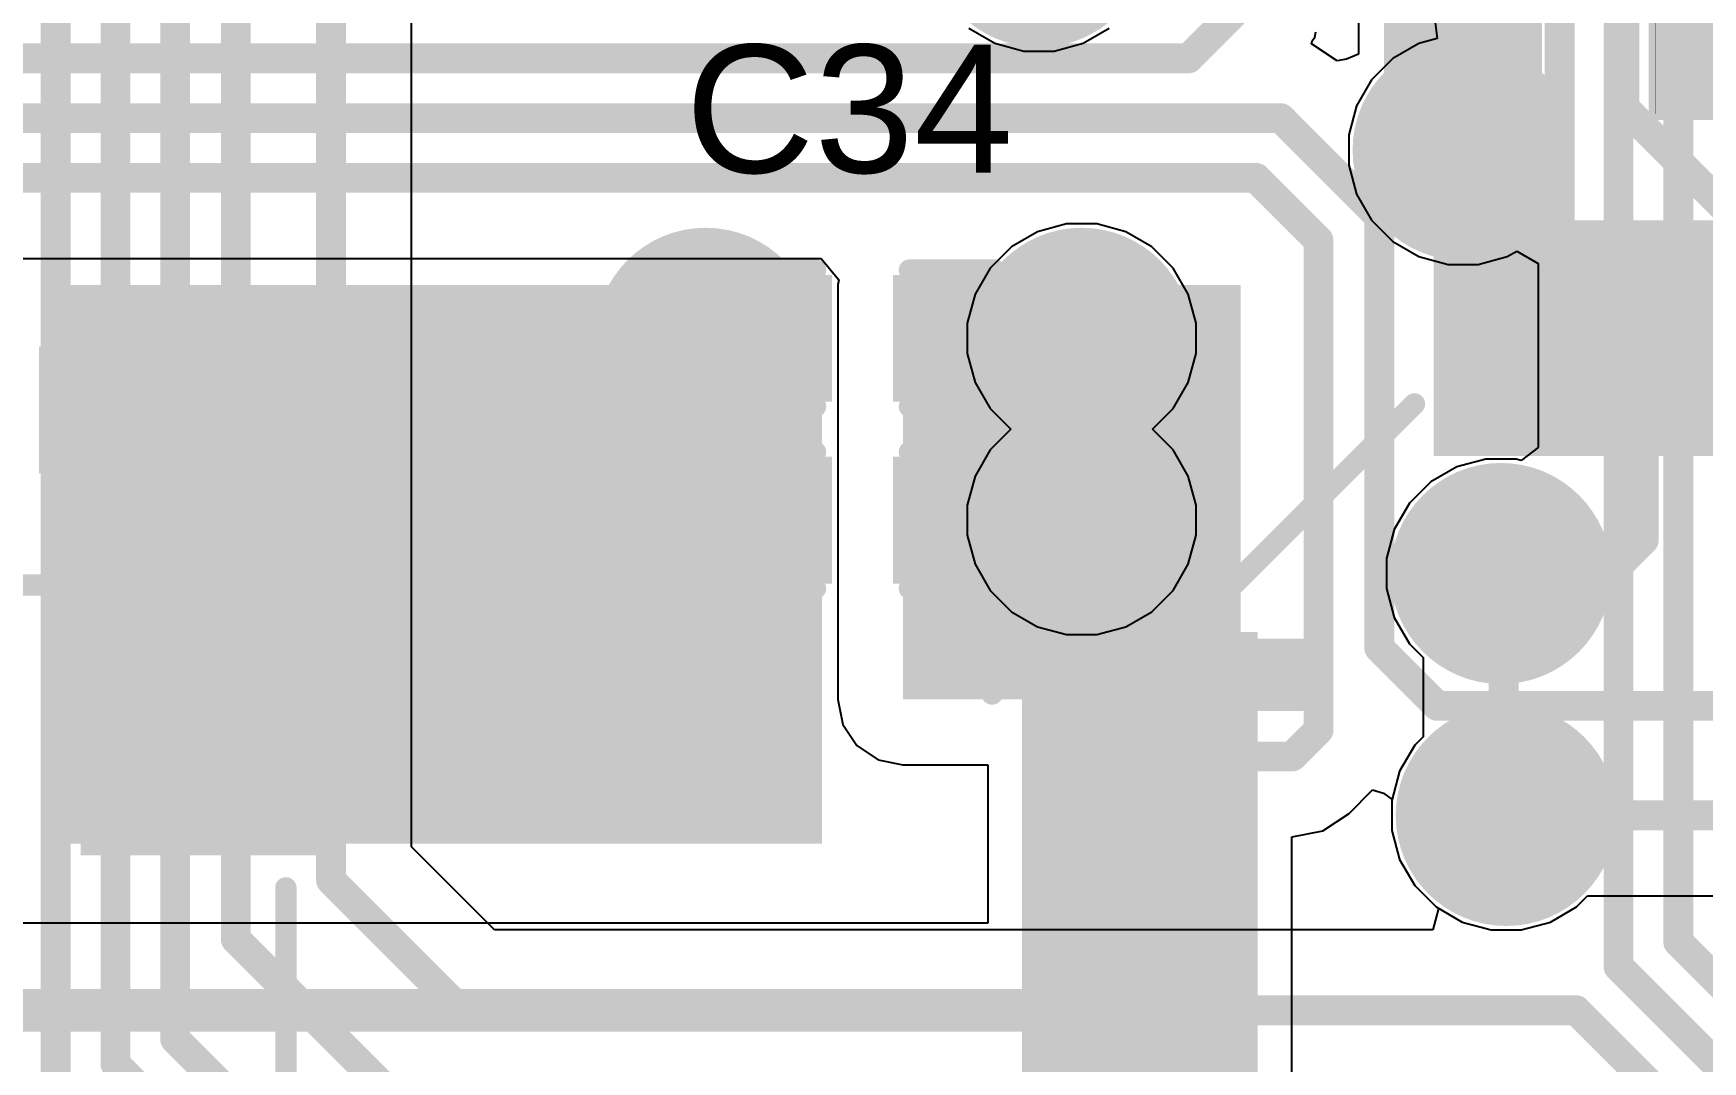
# Model space of a CAD drawing. Header units: inches. Extents: x -0.14 to 3.84, y -0.14 to 3.05.
# Drawn here: x 1.7688 to 2.16, y 1.6813 to 1.9223 of the extents above; entities that cross this region are included whole.
import ezdxf

# ---------------------------------------------------------------- set-up
doc = ezdxf.new("R2010")
doc.units = ezdxf.units.IN
doc.header["$MEASUREMENT"] = 0
for name, color, linetype in [('Bottom Layer', 5, 'Continuous'), ('Bottom Solder', 6, 'Continuous'), ('Ground Layer', 76, 'Continuous'), ('Power Layer', 16, 'Continuous'), ('Top Layer', 1, 'Continuous'), ('Top Overlay', 2, 'Continuous'), ('Top Paste', 8, 'Continuous'), ('Top Solder', 216, 'Continuous'), ('Via Holes', 16, 'Continuous')]:
    doc.layers.add(name, color=color, linetype=linetype)
doc.styles.add('Arial', font='', dxfattribs={"height": 0.2})
doc.styles.get('Arial').set_extended_font_data('Arial')

# ---------------------------------------------------------------- blocks, each defined once
blk = doc.blocks.new('64_LQFP__10_10__5')
at = {"layer": 'Top Layer'}
for points in [[(-0.14173, 0.25), (-0.14173, 0.20276), (-0.15354, 0.20276), (-0.15354, 0.25)], [(-0.12205, 0.25), (-0.12205, 0.20276), (-0.13386, 0.20276), (-0.13386, 0.25)], [(-0.10236, 0.25), (-0.10236, 0.20276), (-0.11417, 0.20276), (-0.11417, 0.25)], [(-0.08268, 0.25), (-0.08268, 0.20276), (-0.09449, 0.20276), (-0.09449, 0.25)], [(-0.25, 0.15354), (-0.20276, 0.15354), (-0.20276, 0.14173), (-0.25, 0.14173)], [(-0.25, 0.13386), (-0.20276, 0.13386), (-0.20276, 0.12205), (-0.25, 0.12205)], [(-0.25, 0.11417), (-0.20276, 0.11417), (-0.20276, 0.10236), (-0.25, 0.10236)], [(-0.25, 0.09449), (-0.20276, 0.09449), (-0.20276, 0.08268), (-0.25, 0.08268)], [(-0.25, 0.0748), (-0.20276, 0.0748), (-0.20276, 0.06299), (-0.25, 0.06299)]]:
    blk.add_hatch(color=1, dxfattribs=at).paths.add_polyline_path(points)
at = {"layer": 'Top Overlay'}
blk.add_hatch(color=2, dxfattribs=at).paths.add_polyline_path([(-0.199, 0.139), (-0.187, 0.139), (-0.187, 0.156), (-0.199, 0.156)])
at = {"layer": 'Top Paste'}
for points in [[(-0.14173, 0.25), (-0.14173, 0.20276), (-0.15354, 0.20276), (-0.15354, 0.25)], [(-0.12205, 0.25), (-0.12205, 0.20276), (-0.13386, 0.20276), (-0.13386, 0.25)], [(-0.10236, 0.25), (-0.10236, 0.20276), (-0.11417, 0.20276), (-0.11417, 0.25)], [(-0.08268, 0.25), (-0.08268, 0.20276), (-0.09449, 0.20276), (-0.09449, 0.25)], [(-0.25, 0.15354), (-0.20276, 0.15354), (-0.20276, 0.14173), (-0.25, 0.14173)], [(-0.25, 0.13386), (-0.20276, 0.13386), (-0.20276, 0.12205), (-0.25, 0.12205)], [(-0.25, 0.11417), (-0.20276, 0.11417), (-0.20276, 0.10236), (-0.25, 0.10236)], [(-0.25, 0.09449), (-0.20276, 0.09449), (-0.20276, 0.08268), (-0.25, 0.08268)], [(-0.25, 0.0748), (-0.20276, 0.0748), (-0.20276, 0.06299), (-0.25, 0.06299)]]:
    blk.add_hatch(color=8, dxfattribs=at).paths.add_polyline_path(points)
at = {"layer": 'Top Solder'}
for points in [[(-0.13773, 0.254), (-0.13773, 0.19876), (-0.15754, 0.19876), (-0.15754, 0.254)], [(-0.11805, 0.254), (-0.11805, 0.19876), (-0.13786, 0.19876), (-0.13786, 0.254)], [(-0.09836, 0.254), (-0.09836, 0.19876), (-0.11817, 0.19876), (-0.11817, 0.254)], [(-0.07868, 0.254), (-0.07868, 0.19876), (-0.09849, 0.19876), (-0.09849, 0.254)], [(-0.254, 0.15754), (-0.19876, 0.15754), (-0.19876, 0.13773), (-0.254, 0.13773)], [(-0.254, 0.13786), (-0.19876, 0.13786), (-0.19876, 0.11805), (-0.254, 0.11805)], [(-0.254, 0.11817), (-0.19876, 0.11817), (-0.19876, 0.09836), (-0.254, 0.09836)], [(-0.254, 0.09849), (-0.19876, 0.09849), (-0.19876, 0.07868), (-0.254, 0.07868)], [(-0.254, 0.0788), (-0.19876, 0.0788), (-0.19876, 0.05899), (-0.254, 0.05899)], [(-0.254, 0.05912), (-0.19876, 0.05912), (-0.19876, 0.03931), (-0.254, 0.03931)]]:
    blk.add_hatch(color=216, dxfattribs=at).paths.add_polyline_path(points)
at = {"layer": 'Top Overlay'}
for points in [[(-0.208, 0.165, 0.005, 0.005, 0), (-0.162, 0.211, 0.005, 0.005, 0)], [(-0.261, 0.153, 0.005, 0.005, 0), (-0.256, 0.148, 0.005, 0.005, 0)], [(-0.261, 0.143, 0.005, 0.005, 0), (-0.261, 0.153, 0.005, 0.005, 0)], [(-0.261, 0.143, 0.005, 0.005, 0), (-0.256, 0.148, 0.005, 0.005, 0)]]:
    blk.add_lwpolyline(points, format="xyseb", dxfattribs=at)
for points in [[(-0.16325, 0.211, 0.0025, 0.0025, 1), (-0.16075, 0.211, 0.0025, 0.0025, 1)], [(-0.20925, 0.165, 0.0025, 0.0025, 1), (-0.20675, 0.165, 0.0025, 0.0025, 1)], [(-0.26225, 0.153, 0.0025, 0.0025, 1), (-0.25975, 0.153, 0.0025, 0.0025, 1)], [(-0.26225, 0.153, 0.0025, 0.0025, 1), (-0.25975, 0.153, 0.0025, 0.0025, 1)], [(-0.25725, 0.148, 0.0025, 0.0025, 1), (-0.25475, 0.148, 0.0025, 0.0025, 1)], [(-0.25725, 0.148, 0.0025, 0.0025, 1), (-0.25475, 0.148, 0.0025, 0.0025, 1)], [(-0.26225, 0.143, 0.0025, 0.0025, 1), (-0.25975, 0.143, 0.0025, 0.0025, 1)], [(-0.26225, 0.143, 0.0025, 0.0025, 1), (-0.25975, 0.143, 0.0025, 0.0025, 1)]]:
    blk.add_lwpolyline(points, format="xyseb", close=True, dxfattribs=at)
blk = doc.blocks.new('5TJ480000XYLBC__21')
at = {"layer": 'Top Layer'}
for points in [[(-0.11024, 0.07087), (-0.03937, 0.07087), (-0.03937, 0.01968), (-0.11024, 0.01968)], [(0.03937, 0.07087), (0.11024, 0.07087), (0.11024, 0.01968), (0.03937, 0.01968)], [(-0.11024, -0.01968), (-0.03937, -0.01968), (-0.03937, -0.07087), (-0.11024, -0.07087)], [(0.03937, -0.01968), (0.11024, -0.01968), (0.11024, -0.07087), (0.03937, -0.07087)]]:
    blk.add_hatch(color=1, dxfattribs=at).paths.add_polyline_path(points)
at = {"layer": 'Top Paste'}
for points in [[(-0.11024, 0.07087), (-0.03937, 0.07087), (-0.03937, 0.01968), (-0.11024, 0.01968)], [(0.03937, 0.07087), (0.11024, 0.07087), (0.11024, 0.01968), (0.03937, 0.01968)], [(-0.11024, -0.01968), (-0.03937, -0.01968), (-0.03937, -0.07087), (-0.11024, -0.07087)], [(0.03937, -0.01968), (0.11024, -0.01968), (0.11024, -0.07087), (0.03937, -0.07087)]]:
    blk.add_hatch(color=8, dxfattribs=at).paths.add_polyline_path(points)
at = {"layer": 'Top Solder'}
for points in [[(-0.11299, 0.07362), (-0.03661, 0.07362), (-0.03661, 0.01693), (-0.11299, 0.01693)], [(0.03661, 0.07362), (0.11299, 0.07362), (0.11299, 0.01693), (0.03661, 0.01693)], [(-0.11299, -0.01693), (-0.03661, -0.01693), (-0.03661, -0.07362), (-0.11299, -0.07362)], [(0.03661, -0.01693), (0.11299, -0.01693), (0.11299, -0.07362), (0.03661, -0.07362)]]:
    blk.add_hatch(color=216, dxfattribs=at).paths.add_polyline_path(points)
at = {"layer": 'Top Overlay'}
for points in [[(0.03, 0.065, 0.005, 0.005, 0), (-0.029, 0.065, 0.005, 0.005, 0)], [(-0.1, -0.011, 0.005, 0.005, 0), (-0.1, 0.011, 0.005, 0.005, 0)], [(0.1, -0.011, 0.005, 0.005, 0), (0.1, 0.011, 0.005, 0.005, 0)], [(-0.12, -0.051, 0.005, 0.005, 0), (-0.12, -0.041, 0.005, 0.005, 0)], [(-0.115, -0.046, 0.005, 0.005, 0), (-0.12, -0.041, 0.005, 0.005, 0)], [(-0.12, -0.051, 0.005, 0.005, 0), (-0.115, -0.046, 0.005, 0.005, 0)], [(0.03, -0.065, 0.005, 0.005, 0), (-0.029, -0.065, 0.005, 0.005, 0)]]:
    blk.add_lwpolyline(points, format="xyseb", dxfattribs=at)
for points in [[(-0.03025, 0.065, 0.0025, 0.0025, 1), (-0.02775, 0.065, 0.0025, 0.0025, 1)], [(0.02875, 0.065, 0.0025, 0.0025, 1), (0.03125, 0.065, 0.0025, 0.0025, 1)], [(-0.10125, 0.011, 0.0025, 0.0025, 1), (-0.09875, 0.011, 0.0025, 0.0025, 1)], [(0.09875, 0.011, 0.0025, 0.0025, 1), (0.10125, 0.011, 0.0025, 0.0025, 1)], [(-0.10125, -0.011, 0.0025, 0.0025, 1), (-0.09875, -0.011, 0.0025, 0.0025, 1)], [(0.09875, -0.011, 0.0025, 0.0025, 1), (0.10125, -0.011, 0.0025, 0.0025, 1)], [(-0.12125, -0.041, 0.0025, 0.0025, 1), (-0.11875, -0.041, 0.0025, 0.0025, 1)], [(-0.12125, -0.041, 0.0025, 0.0025, 1), (-0.11875, -0.041, 0.0025, 0.0025, 1)], [(-0.11625, -0.046, 0.0025, 0.0025, 1), (-0.11375, -0.046, 0.0025, 0.0025, 1)], [(-0.11625, -0.046, 0.0025, 0.0025, 1), (-0.11375, -0.046, 0.0025, 0.0025, 1)], [(-0.12125, -0.051, 0.0025, 0.0025, 1), (-0.11875, -0.051, 0.0025, 0.0025, 1)], [(-0.12125, -0.051, 0.0025, 0.0025, 1), (-0.11875, -0.051, 0.0025, 0.0025, 1)], [(-0.03025, -0.065, 0.0025, 0.0025, 1), (-0.02775, -0.065, 0.0025, 0.0025, 1)], [(0.02875, -0.065, 0.0025, 0.0025, 1), (0.03125, -0.065, 0.0025, 0.0025, 1)]]:
    blk.add_lwpolyline(points, format="xyseb", close=True, dxfattribs=at)
blk = doc.blocks.new('R___0402_65')
at = {"layer": 'Top Layer'}
for points in [[(-0.0275, -0.0125), (-0.0275, 0.0125), (-0.0095, 0.0125), (-0.0095, -0.0125)], [(0.0095, -0.0125), (0.0095, 0.0125), (0.0275, 0.0125), (0.0275, -0.0125)]]:
    blk.add_hatch(color=1, dxfattribs=at).paths.add_polyline_path(points)
at = {"layer": 'Top Paste'}
for points in [[(-0.0275, -0.0125), (-0.0275, 0.0125), (-0.0095, 0.0125), (-0.0095, -0.0125)], [(0.0095, -0.0125), (0.0095, 0.0125), (0.0275, 0.0125), (0.0275, -0.0125)]]:
    blk.add_hatch(color=8, dxfattribs=at).paths.add_polyline_path(points)
at = {"layer": 'Top Solder'}
for points in [[(-0.02967, -0.01466), (-0.02967, 0.01467), (-0.00734, 0.01467), (-0.00734, -0.01466)], [(0.00733, -0.01466), (0.00733, 0.01467), (0.02966, 0.01467), (0.02966, -0.01466)]]:
    blk.add_hatch(color=216, dxfattribs=at).paths.add_polyline_path(points)
at = {"layer": 'Top Overlay'}
for points in [[(-0.031, -0.016, 0.005, 0.005, 0), (-0.031, 0.016, 0.005, 0.005, 0)], [(0.031, 0.016, 0.005, 0.005, 0), (-0.031, 0.016, 0.005, 0.005, 0)], [(0.031, -0.016, 0.005, 0.005, 0), (0.031, 0.016, 0.005, 0.005, 0)], [(0.031, -0.016, 0.005, 0.005, 0), (-0.031, -0.016, 0.005, 0.005, 0)], [(0.032, -0.017, 0.000127, 0.000127, 0), (-0.032, -0.017, 0.000127, 0.000127, 0)]]:
    blk.add_lwpolyline(points, format="xyseb", dxfattribs=at)
for points in [[(-0.03225, 0.016, 0.0025, 0.0025, 1), (-0.02975, 0.016, 0.0025, 0.0025, 1)], [(-0.03225, 0.016, 0.0025, 0.0025, 1), (-0.02975, 0.016, 0.0025, 0.0025, 1)], [(0.02975, 0.016, 0.0025, 0.0025, 1), (0.03225, 0.016, 0.0025, 0.0025, 1)], [(0.02975, 0.016, 0.0025, 0.0025, 1), (0.03225, 0.016, 0.0025, 0.0025, 1)], [(-0.03225, -0.016, 0.0025, 0.0025, 1), (-0.02975, -0.016, 0.0025, 0.0025, 1)], [(-0.03225, -0.016, 0.0025, 0.0025, 1), (-0.02975, -0.016, 0.0025, 0.0025, 1)], [(0.02975, -0.016, 0.0025, 0.0025, 1), (0.03225, -0.016, 0.0025, 0.0025, 1)], [(0.02975, -0.016, 0.0025, 0.0025, 1), (0.03225, -0.016, 0.0025, 0.0025, 1)], [(-0.03203, -0.017, 0.0000635, 0.0000635, 1), (-0.03197, -0.017, 0.0000635, 0.0000635, 1)], [(0.03197, -0.017, 0.0000635, 0.0000635, 1), (0.03203, -0.017, 0.0000635, 0.0000635, 1)]]:
    blk.add_lwpolyline(points, format="xyseb", close=True, dxfattribs=at)
blk = doc.blocks.new('C___0402_124')
at = {"layer": 'Top Layer'}
for points in [[(-0.0275, -0.0125), (-0.0275, 0.0125), (-0.0095, 0.0125), (-0.0095, -0.0125)], [(0.0095, -0.0125), (0.0095, 0.0125), (0.0275, 0.0125), (0.0275, -0.0125)]]:
    blk.add_hatch(color=1, dxfattribs=at).paths.add_polyline_path(points)
at = {"layer": 'Top Paste'}
for points in [[(-0.0275, -0.0125), (-0.0275, 0.0125), (-0.0095, 0.0125), (-0.0095, -0.0125)], [(0.0095, -0.0125), (0.0095, 0.0125), (0.0275, 0.0125), (0.0275, -0.0125)]]:
    blk.add_hatch(color=8, dxfattribs=at).paths.add_polyline_path(points)
at = {"layer": 'Top Solder'}
for points in [[(-0.02986, -0.01486), (-0.02986, 0.01486), (-0.00714, 0.01486), (-0.00714, -0.01486)], [(0.00714, -0.01486), (0.00714, 0.01486), (0.02986, 0.01486), (0.02986, -0.01486)]]:
    blk.add_hatch(color=216, dxfattribs=at).paths.add_polyline_path(points)
at = {"layer": 'Top Overlay'}
for points in [[(-0.031, 0.016, 0.005, 0.005, 0), (-0.031, -0.016, 0.005, 0.005, 0)], [(-0.011, 0.016, 0.005, 0.005, 0), (-0.031, 0.016, 0.005, 0.005, 0)], [(0.031, 0.016, 0.005, 0.005, 0), (0.011, 0.016, 0.005, 0.005, 0)], [(0.031, 0.016, 0.005, 0.005, 0), (0.031, -0.016, 0.005, 0.005, 0)], [(-0.011, -0.016, 0.005, 0.005, 0), (-0.031, -0.016, 0.005, 0.005, 0)], [(0.031, -0.016, 0.005, 0.005, 0), (0.011, -0.016, 0.005, 0.005, 0)]]:
    blk.add_lwpolyline(points, format="xyseb", dxfattribs=at)
for points in [[(-0.03225, 0.016, 0.0025, 0.0025, 1), (-0.02975, 0.016, 0.0025, 0.0025, 1)], [(-0.03225, 0.016, 0.0025, 0.0025, 1), (-0.02975, 0.016, 0.0025, 0.0025, 1)], [(-0.01225, 0.016, 0.0025, 0.0025, 1), (-0.00975, 0.016, 0.0025, 0.0025, 1)], [(0.00975, 0.016, 0.0025, 0.0025, 1), (0.01225, 0.016, 0.0025, 0.0025, 1)], [(0.02975, 0.016, 0.0025, 0.0025, 1), (0.03225, 0.016, 0.0025, 0.0025, 1)], [(0.02975, 0.016, 0.0025, 0.0025, 1), (0.03225, 0.016, 0.0025, 0.0025, 1)], [(-0.03225, -0.016, 0.0025, 0.0025, 1), (-0.02975, -0.016, 0.0025, 0.0025, 1)], [(-0.03225, -0.016, 0.0025, 0.0025, 1), (-0.02975, -0.016, 0.0025, 0.0025, 1)], [(-0.01225, -0.016, 0.0025, 0.0025, 1), (-0.00975, -0.016, 0.0025, 0.0025, 1)], [(0.00975, -0.016, 0.0025, 0.0025, 1), (0.01225, -0.016, 0.0025, 0.0025, 1)], [(0.02975, -0.016, 0.0025, 0.0025, 1), (0.03225, -0.016, 0.0025, 0.0025, 1)], [(0.02975, -0.016, 0.0025, 0.0025, 1), (0.03225, -0.016, 0.0025, 0.0025, 1)]]:
    blk.add_lwpolyline(points, format="xyseb", close=True, dxfattribs=at)
blk = doc.blocks.new('C___0402_131')
at = {"layer": 'Top Layer'}
for points in [[(-0.0275, -0.0125), (-0.0275, 0.0125), (-0.0095, 0.0125), (-0.0095, -0.0125)], [(0.0095, -0.0125), (0.0095, 0.0125), (0.0275, 0.0125), (0.0275, -0.0125)]]:
    blk.add_hatch(color=1, dxfattribs=at).paths.add_polyline_path(points)
at = {"layer": 'Top Paste'}
for points in [[(-0.0275, -0.0125), (-0.0275, 0.0125), (-0.0095, 0.0125), (-0.0095, -0.0125)], [(0.0095, -0.0125), (0.0095, 0.0125), (0.0275, 0.0125), (0.0275, -0.0125)]]:
    blk.add_hatch(color=8, dxfattribs=at).paths.add_polyline_path(points)
at = {"layer": 'Top Solder'}
for points in [[(-0.02986, -0.01486), (-0.02986, 0.01486), (-0.00714, 0.01486), (-0.00714, -0.01486)], [(0.00714, -0.01486), (0.00714, 0.01486), (0.02986, 0.01486), (0.02986, -0.01486)]]:
    blk.add_hatch(color=216, dxfattribs=at).paths.add_polyline_path(points)
at = {"layer": 'Top Overlay'}
for points in [[(-0.011, 0.016, 0.005, 0.005, 0), (-0.031, 0.016, 0.005, 0.005, 0)], [(-0.031, -0.016, 0.005, 0.005, 0), (-0.031, 0.016, 0.005, 0.005, 0)], [(0.031, 0.016, 0.005, 0.005, 0), (0.011, 0.016, 0.005, 0.005, 0)], [(0.031, -0.016, 0.005, 0.005, 0), (0.031, 0.016, 0.005, 0.005, 0)], [(-0.011, -0.016, 0.005, 0.005, 0), (-0.031, -0.016, 0.005, 0.005, 0)], [(0.031, -0.016, 0.005, 0.005, 0), (0.011, -0.016, 0.005, 0.005, 0)]]:
    blk.add_lwpolyline(points, format="xyseb", dxfattribs=at)
for points in [[(-0.03225, 0.016, 0.0025, 0.0025, 1), (-0.02975, 0.016, 0.0025, 0.0025, 1)], [(-0.03225, 0.016, 0.0025, 0.0025, 1), (-0.02975, 0.016, 0.0025, 0.0025, 1)], [(-0.01225, 0.016, 0.0025, 0.0025, 1), (-0.00975, 0.016, 0.0025, 0.0025, 1)], [(0.00975, 0.016, 0.0025, 0.0025, 1), (0.01225, 0.016, 0.0025, 0.0025, 1)], [(0.02975, 0.016, 0.0025, 0.0025, 1), (0.03225, 0.016, 0.0025, 0.0025, 1)], [(0.02975, 0.016, 0.0025, 0.0025, 1), (0.03225, 0.016, 0.0025, 0.0025, 1)], [(-0.03225, -0.016, 0.0025, 0.0025, 1), (-0.02975, -0.016, 0.0025, 0.0025, 1)], [(-0.03225, -0.016, 0.0025, 0.0025, 1), (-0.02975, -0.016, 0.0025, 0.0025, 1)], [(-0.01225, -0.016, 0.0025, 0.0025, 1), (-0.00975, -0.016, 0.0025, 0.0025, 1)], [(0.00975, -0.016, 0.0025, 0.0025, 1), (0.01225, -0.016, 0.0025, 0.0025, 1)], [(0.02975, -0.016, 0.0025, 0.0025, 1), (0.03225, -0.016, 0.0025, 0.0025, 1)], [(0.02975, -0.016, 0.0025, 0.0025, 1), (0.03225, -0.016, 0.0025, 0.0025, 1)]]:
    blk.add_lwpolyline(points, format="xyseb", close=True, dxfattribs=at)
blk = doc.blocks.new('C___0402_132')
at = {"layer": 'Top Layer'}
for points in [[(-0.0275, -0.0125), (-0.0275, 0.0125), (-0.0095, 0.0125), (-0.0095, -0.0125)], [(0.0095, -0.0125), (0.0095, 0.0125), (0.0275, 0.0125), (0.0275, -0.0125)]]:
    blk.add_hatch(color=1, dxfattribs=at).paths.add_polyline_path(points)
at = {"layer": 'Top Paste'}
for points in [[(-0.0275, -0.0125), (-0.0275, 0.0125), (-0.0095, 0.0125), (-0.0095, -0.0125)], [(0.0095, -0.0125), (0.0095, 0.0125), (0.0275, 0.0125), (0.0275, -0.0125)]]:
    blk.add_hatch(color=8, dxfattribs=at).paths.add_polyline_path(points)
at = {"layer": 'Top Solder'}
for points in [[(-0.02986, -0.01486), (-0.02986, 0.01486), (-0.00714, 0.01486), (-0.00714, -0.01486)], [(0.00714, -0.01486), (0.00714, 0.01486), (0.02986, 0.01486), (0.02986, -0.01486)]]:
    blk.add_hatch(color=216, dxfattribs=at).paths.add_polyline_path(points)
at = {"layer": 'Top Overlay'}
for points in [[(-0.031, 0.016, 0.005, 0.005, 0), (-0.011, 0.016, 0.005, 0.005, 0)], [(-0.031, -0.016, 0.005, 0.005, 0), (-0.031, 0.016, 0.005, 0.005, 0)], [(0.011, 0.016, 0.005, 0.005, 0), (0.031, 0.016, 0.005, 0.005, 0)], [(0.031, -0.016, 0.005, 0.005, 0), (0.031, 0.016, 0.005, 0.005, 0)], [(-0.031, -0.016, 0.005, 0.005, 0), (-0.011, -0.016, 0.005, 0.005, 0)], [(0.011, -0.016, 0.005, 0.005, 0), (0.031, -0.016, 0.005, 0.005, 0)]]:
    blk.add_lwpolyline(points, format="xyseb", dxfattribs=at)
for points in [[(-0.03225, 0.016, 0.0025, 0.0025, 1), (-0.02975, 0.016, 0.0025, 0.0025, 1)], [(-0.03225, 0.016, 0.0025, 0.0025, 1), (-0.02975, 0.016, 0.0025, 0.0025, 1)], [(-0.01225, 0.016, 0.0025, 0.0025, 1), (-0.00975, 0.016, 0.0025, 0.0025, 1)], [(0.00975, 0.016, 0.0025, 0.0025, 1), (0.01225, 0.016, 0.0025, 0.0025, 1)], [(0.02975, 0.016, 0.0025, 0.0025, 1), (0.03225, 0.016, 0.0025, 0.0025, 1)], [(0.02975, 0.016, 0.0025, 0.0025, 1), (0.03225, 0.016, 0.0025, 0.0025, 1)], [(-0.03225, -0.016, 0.0025, 0.0025, 1), (-0.02975, -0.016, 0.0025, 0.0025, 1)], [(-0.03225, -0.016, 0.0025, 0.0025, 1), (-0.02975, -0.016, 0.0025, 0.0025, 1)], [(-0.01225, -0.016, 0.0025, 0.0025, 1), (-0.00975, -0.016, 0.0025, 0.0025, 1)], [(0.00975, -0.016, 0.0025, 0.0025, 1), (0.01225, -0.016, 0.0025, 0.0025, 1)], [(0.02975, -0.016, 0.0025, 0.0025, 1), (0.03225, -0.016, 0.0025, 0.0025, 1)], [(0.02975, -0.016, 0.0025, 0.0025, 1), (0.03225, -0.016, 0.0025, 0.0025, 1)]]:
    blk.add_lwpolyline(points, format="xyseb", close=True, dxfattribs=at)
blk = doc.blocks.new('C___0402_133')
at = {"layer": 'Top Layer'}
for points in [[(-0.0275, -0.0125), (-0.0275, 0.0125), (-0.0095, 0.0125), (-0.0095, -0.0125)], [(0.0095, -0.0125), (0.0095, 0.0125), (0.0275, 0.0125), (0.0275, -0.0125)]]:
    blk.add_hatch(color=1, dxfattribs=at).paths.add_polyline_path(points)
at = {"layer": 'Top Paste'}
for points in [[(-0.0275, -0.0125), (-0.0275, 0.0125), (-0.0095, 0.0125), (-0.0095, -0.0125)], [(0.0095, -0.0125), (0.0095, 0.0125), (0.0275, 0.0125), (0.0275, -0.0125)]]:
    blk.add_hatch(color=8, dxfattribs=at).paths.add_polyline_path(points)
at = {"layer": 'Top Solder'}
for points in [[(-0.02986, -0.01486), (-0.02986, 0.01486), (-0.00714, 0.01486), (-0.00714, -0.01486)], [(0.00714, -0.01486), (0.00714, 0.01486), (0.02986, 0.01486), (0.02986, -0.01486)]]:
    blk.add_hatch(color=216, dxfattribs=at).paths.add_polyline_path(points)
at = {"layer": 'Top Overlay'}
for points in [[(-0.031, 0.016, 0.005, 0.005, 0), (-0.011, 0.016, 0.005, 0.005, 0)], [(-0.031, -0.016, 0.005, 0.005, 0), (-0.031, 0.016, 0.005, 0.005, 0)], [(0.011, 0.016, 0.005, 0.005, 0), (0.031, 0.016, 0.005, 0.005, 0)], [(0.031, -0.016, 0.005, 0.005, 0), (0.031, 0.016, 0.005, 0.005, 0)], [(-0.031, -0.016, 0.005, 0.005, 0), (-0.011, -0.016, 0.005, 0.005, 0)], [(0.011, -0.016, 0.005, 0.005, 0), (0.031, -0.016, 0.005, 0.005, 0)]]:
    blk.add_lwpolyline(points, format="xyseb", dxfattribs=at)
for points in [[(-0.03225, 0.016, 0.0025, 0.0025, 1), (-0.02975, 0.016, 0.0025, 0.0025, 1)], [(-0.03225, 0.016, 0.0025, 0.0025, 1), (-0.02975, 0.016, 0.0025, 0.0025, 1)], [(-0.01225, 0.016, 0.0025, 0.0025, 1), (-0.00975, 0.016, 0.0025, 0.0025, 1)], [(0.00975, 0.016, 0.0025, 0.0025, 1), (0.01225, 0.016, 0.0025, 0.0025, 1)], [(0.02975, 0.016, 0.0025, 0.0025, 1), (0.03225, 0.016, 0.0025, 0.0025, 1)], [(0.02975, 0.016, 0.0025, 0.0025, 1), (0.03225, 0.016, 0.0025, 0.0025, 1)], [(-0.03225, -0.016, 0.0025, 0.0025, 1), (-0.02975, -0.016, 0.0025, 0.0025, 1)], [(-0.03225, -0.016, 0.0025, 0.0025, 1), (-0.02975, -0.016, 0.0025, 0.0025, 1)], [(-0.01225, -0.016, 0.0025, 0.0025, 1), (-0.00975, -0.016, 0.0025, 0.0025, 1)], [(0.00975, -0.016, 0.0025, 0.0025, 1), (0.01225, -0.016, 0.0025, 0.0025, 1)], [(0.02975, -0.016, 0.0025, 0.0025, 1), (0.03225, -0.016, 0.0025, 0.0025, 1)], [(0.02975, -0.016, 0.0025, 0.0025, 1), (0.03225, -0.016, 0.0025, 0.0025, 1)]]:
    blk.add_lwpolyline(points, format="xyseb", close=True, dxfattribs=at)

msp = doc.modelspace()

# ---------------------------------------------------------------- hatches: boundary and pattern name
at = {"layer": 'Bottom Layer'}
h = msp.add_hatch(color=5, dxfattribs=at)
edge = h.paths.add_edge_path()
edge.add_arc((2.1039, 1.89496), 0.01181, 0, 360)
h = msp.add_hatch(color=5, dxfattribs=at)
edge = h.paths.add_edge_path()
edge.add_arc((1.92638, 1.85082), 0.01181, 0, 360)
h = msp.add_hatch(color=5, dxfattribs=at)
edge = h.paths.add_edge_path()
edge.add_arc((2.01449, 1.85082), 0.01181, 0, 360)
h = msp.add_hatch(color=5, dxfattribs=at)
edge = h.paths.add_edge_path()
edge.add_arc((2.01449, 1.8082), 0.01181, 0, 360)
h = msp.add_hatch(color=5, dxfattribs=at)
edge = h.paths.add_edge_path()
edge.add_arc((2.11276, 1.7957), 0.01181, 0, 360)
h = msp.add_hatch(color=5, dxfattribs=at)
edge = h.paths.add_edge_path()
edge.add_arc((2.114, 1.739), 0.01181, 0, 360)
at = {"layer": 'Bottom Solder'}
h = msp.add_hatch(color=6, dxfattribs=at)
edge = h.paths.add_edge_path()
edge.add_arc((2.1039, 1.89496), 0.01581, 0, 360)
h = msp.add_hatch(color=6, dxfattribs=at)
edge = h.paths.add_edge_path()
edge.add_arc((1.92638, 1.85082), 0.01581, 0, 360)
h = msp.add_hatch(color=6, dxfattribs=at)
edge = h.paths.add_edge_path()
edge.add_arc((2.01449, 1.85082), 0.01581, 0, 360)
h = msp.add_hatch(color=6, dxfattribs=at)
edge = h.paths.add_edge_path()
edge.add_arc((2.01449, 1.8082), 0.01581, 0, 360)
h = msp.add_hatch(color=6, dxfattribs=at)
edge = h.paths.add_edge_path()
edge.add_arc((2.11276, 1.7957), 0.01581, 0, 360)
h = msp.add_hatch(color=6, dxfattribs=at)
edge = h.paths.add_edge_path()
edge.add_arc((2.114, 1.739), 0.01581, 0, 360)
at = {"layer": 'Ground Layer'}
h = msp.add_hatch(color=76, dxfattribs=at)
edge = h.paths.add_edge_path()
edge.add_arc((2.00449, 1.94495), 0.02591, 0, 360)
h = msp.add_hatch(color=76, dxfattribs=at)
edge = h.paths.add_edge_path()
edge.add_arc((2.1039, 1.89496), 0.02591, 0, 360)
h = msp.add_hatch(color=76, dxfattribs=at)
edge = h.paths.add_edge_path()
edge.add_arc((2.01449, 1.85082), 0.02591, 0, 360)
h = msp.add_hatch(color=76, dxfattribs=at)
edge = h.paths.add_edge_path()
edge.add_arc((2.01449, 1.8082), 0.02591, 0, 360)
h = msp.add_hatch(color=76, dxfattribs=at)
edge = h.paths.add_edge_path()
edge.add_arc((2.11276, 1.7957), 0.02591, 0, 360)
h = msp.add_hatch(color=76, dxfattribs=at)
edge = h.paths.add_edge_path()
edge.add_arc((2.114, 1.739), 0.02591, 0, 360)
at = {"layer": 'Power Layer'}
h = msp.add_hatch(color=16, dxfattribs=at)
edge = h.paths.add_edge_path()
edge.add_arc((2.00449, 1.94495), 0.02591, 0, 360)
h = msp.add_hatch(color=16, dxfattribs=at)
edge = h.paths.add_edge_path()
edge.add_arc((1.92638, 1.85082), 0.02591, 0, 360)
h = msp.add_hatch(color=16, dxfattribs=at)
edge = h.paths.add_edge_path()
edge.add_arc((2.11276, 1.7957), 0.02591, 0, 360)
h = msp.add_hatch(color=16, dxfattribs=at)
edge = h.paths.add_edge_path()
edge.add_arc((2.114, 1.739), 0.02591, 0, 360)
at = {"layer": 'Top Layer'}
for points in [[(2.09794, 1.8272), (2.10976, 1.8272), (2.10976, 1.91695), (2.09794, 1.91695)], [(1.77249, 1.7324), (1.95362, 1.7324), (1.95362, 1.86332), (1.77249, 1.86332)], [(1.92638, 1.86265), (1.92638, 1.83904), (1.94462, 1.83904), (1.94462, 1.86265)], [(1.93562, 1.7957), (1.95362, 1.7957), (1.95362, 1.86332), (1.93562, 1.86332)], [(1.97262, 1.76618), (2.05173, 1.76618), (2.05173, 1.86332), (1.97262, 1.86332)]]:
    msp.add_hatch(color=1, dxfattribs=at).paths.add_polyline_path(points)
h = msp.add_hatch(color=1, dxfattribs=at)
edge = h.paths.add_edge_path()
edge.add_arc((2.1039, 1.89496), 0.01181, 0, 360)
h = msp.add_hatch(color=1, dxfattribs=at)
edge = h.paths.add_edge_path()
edge.add_arc((1.92638, 1.85082), 0.01181, 0, 360)
h = msp.add_hatch(color=1, dxfattribs=at)
edge = h.paths.add_edge_path()
edge.add_arc((2.01449, 1.85082), 0.01181, 0, 360)
h = msp.add_hatch(color=1, dxfattribs=at)
edge = h.paths.add_edge_path()
edge.add_arc((2.01449, 1.8082), 0.01181, 0, 360)
h = msp.add_hatch(color=1, dxfattribs=at)
edge = h.paths.add_edge_path()
edge.add_arc((2.11276, 1.7957), 0.01181, 0, 360)
h = msp.add_hatch(color=1, dxfattribs=at)
edge = h.paths.add_edge_path()
edge.add_arc((2.114, 1.739), 0.01181, 0, 360)
at = {"layer": 'Top Solder'}
h = msp.add_hatch(color=216, dxfattribs=at)
edge = h.paths.add_edge_path()
edge.add_arc((2.1039, 1.89496), 0.01581, 0, 360)
h = msp.add_hatch(color=216, dxfattribs=at)
edge = h.paths.add_edge_path()
edge.add_arc((1.92638, 1.85082), 0.01581, 0, 360)
h = msp.add_hatch(color=216, dxfattribs=at)
edge = h.paths.add_edge_path()
edge.add_arc((2.01449, 1.85082), 0.01581, 0, 360)
h = msp.add_hatch(color=216, dxfattribs=at)
edge = h.paths.add_edge_path()
edge.add_arc((2.01449, 1.8082), 0.01581, 0, 360)
h = msp.add_hatch(color=216, dxfattribs=at)
edge = h.paths.add_edge_path()
edge.add_arc((2.11276, 1.7957), 0.01581, 0, 360)
h = msp.add_hatch(color=216, dxfattribs=at)
edge = h.paths.add_edge_path()
edge.add_arc((2.114, 1.739), 0.01581, 0, 360)
at = {"layer": 'Via Holes'}
h = msp.add_hatch(color=7, dxfattribs=at)
edge = h.paths.add_edge_path()
edge.add_arc((2.1039, 1.89496), 0.00591, 0, 360)
h = msp.add_hatch(color=7, dxfattribs=at)
edge = h.paths.add_edge_path()
edge.add_arc((1.92638, 1.85082), 0.00591, 0, 360)
h = msp.add_hatch(color=7, dxfattribs=at)
edge = h.paths.add_edge_path()
edge.add_arc((2.01449, 1.85082), 0.00591, 0, 360)
h = msp.add_hatch(color=7, dxfattribs=at)
edge = h.paths.add_edge_path()
edge.add_arc((2.01449, 1.8082), 0.00591, 0, 360)
h = msp.add_hatch(color=7, dxfattribs=at)
edge = h.paths.add_edge_path()
edge.add_arc((2.11276, 1.7957), 0.00591, 0, 360)
h = msp.add_hatch(color=7, dxfattribs=at)
edge = h.paths.add_edge_path()
edge.add_arc((2.114, 1.739), 0.00591, 0, 360)

# ---------------------------------------------------------------- linework, layer by layer
at = {"layer": 'Bottom Layer'}
for p, q in [((1.85744, 1.73162), (1.85744, 1.96743)), ((2.09716, 1.92608), (2.09782, 1.92108)), ((1.98803, 1.92349), (1.99414, 1.91996)), ((2.01484, 1.91996), (2.02095, 1.92349)), ((2.09782, 1.92108), (2.09355, 1.91994)), ((1.99414, 1.91996), (2.00096, 1.91813)), ((2.00096, 1.91813), (2.00802, 1.91813)), ((2.00802, 1.91813), (2.01484, 1.91996)), ((2.09355, 1.91994), (2.08744, 1.91641)), ((2.08744, 1.91641), (2.08245, 1.91142)), ((2.08245, 1.91142), (2.07892, 1.90531)), ((2.07892, 1.90531), (2.07709, 1.89849)), ((2.07709, 1.89849), (2.07709, 1.89143)), ((2.07709, 1.89143), (2.07892, 1.88461)), ((2.07892, 1.88461), (2.08245, 1.87849)), ((2.08245, 1.87849), (2.08744, 1.8735)), ((2.00414, 1.87581), (1.99803, 1.87228)), ((2.01096, 1.87763), (2.00414, 1.87581)), ((2.01802, 1.87763), (2.01096, 1.87763)), ((2.02484, 1.87581), (2.01802, 1.87763)), ((2.03095, 1.87228), (2.02484, 1.87581)), ((1.99803, 1.87228), (1.99303, 1.86729)), ((2.03594, 1.86729), (2.03095, 1.87228)), ((2.08744, 1.8735), (2.09355, 1.86997)), ((2.09355, 1.86997), (2.10037, 1.86815)), ((2.10743, 1.86815), (2.11425, 1.86997)), ((2.11425, 1.86997), (2.11645, 1.87124)), ((2.11645, 1.87124), (2.12145, 1.86836)), ((1.99303, 1.86729), (1.9895, 1.86117)), ((2.03947, 1.86117), (2.03594, 1.86729)), ((2.10037, 1.86815), (2.10743, 1.86815)), ((2.12145, 1.86836), (2.12145, 1.82524)), ((1.9895, 1.86117), (1.98768, 1.85435)), ((2.0413, 1.85435), (2.03947, 1.86117)), ((1.98768, 1.85435), (1.98768, 1.84729)), ((2.0413, 1.84729), (2.0413, 1.85435)), ((1.98768, 1.84729), (1.9895, 1.84047)), ((2.03947, 1.84047), (2.0413, 1.84729)), ((1.9895, 1.84047), (1.99303, 1.83436)), ((2.03594, 1.83436), (2.03947, 1.84047)), ((1.99303, 1.83436), (1.99788, 1.82951)), ((2.03109, 1.82951), (2.03594, 1.83436)), ((1.99788, 1.82951), (1.99303, 1.82466)), ((2.03594, 1.82466), (2.03109, 1.82951)), ((1.99303, 1.82466), (1.9895, 1.81855)), ((2.03947, 1.81855), (2.03594, 1.82466)), ((2.12145, 1.82524), (2.11748, 1.82219)), ((2.10241, 1.82069), (2.09629, 1.81716)), ((2.10923, 1.82251), (2.10241, 1.82069)), ((2.11629, 1.82251), (2.10923, 1.82251)), ((2.11748, 1.82219), (2.11629, 1.82251)), ((1.9895, 1.81855), (1.98768, 1.81173)), ((2.0413, 1.81173), (2.03947, 1.81855)), ((2.09629, 1.81716), (2.0913, 1.81216)), ((1.98768, 1.81173), (1.98768, 1.80467)), ((2.0413, 1.80467), (2.0413, 1.81173)), ((2.0913, 1.81216), (2.08777, 1.80605)), ((1.98768, 1.80467), (1.9895, 1.79785)), ((2.03947, 1.79785), (2.0413, 1.80467)), ((2.08777, 1.80605), (2.08595, 1.79923)), ((1.9895, 1.79785), (1.99303, 1.79174)), ((2.03594, 1.79174), (2.03947, 1.79785)), ((2.08595, 1.79923), (2.08595, 1.79217)), ((1.99303, 1.79174), (1.99803, 1.78675)), ((2.03095, 1.78675), (2.03594, 1.79174)), ((2.08595, 1.79217), (2.08777, 1.78535)), ((1.99803, 1.78675), (2.00414, 1.78322)), ((2.02484, 1.78322), (2.03095, 1.78675)), ((2.08777, 1.78535), (2.0913, 1.77924)), ((2.00414, 1.78322), (2.01096, 1.78139)), ((2.01096, 1.78139), (2.01802, 1.78139)), ((2.01802, 1.78139), (2.02484, 1.78322)), ((2.0913, 1.77924), (2.09452, 1.77603)), ((2.09452, 1.77603), (2.09452, 1.75743)), ((2.09452, 1.75743), (2.09255, 1.75546)), ((2.09255, 1.75546), (2.08902, 1.74935)), ((2.08902, 1.74935), (2.08719, 1.74253)), ((2.08719, 1.74253), (2.08719, 1.73547)), ((2.08719, 1.73547), (2.08902, 1.72865)), ((1.87685, 1.71221), (1.85744, 1.73162)), ((2.08902, 1.72865), (2.09255, 1.72254)), ((2.09255, 1.72254), (2.09754, 1.71755)), ((2.09754, 1.71755), (2.09813, 1.71721)), ((2.09813, 1.71721), (2.09679, 1.71221)), ((2.09679, 1.71221), (1.87685, 1.71221))]:
    msp.add_line(p, q, dxfattribs=at)
for points in [[(1.78806, 1.68074, 0.007, 0.007, 0), (1.78806, 2.72707, 0.007, 0.007, 0)], [(1.77406, 1.67494, 0.007, 0.007, 0), (1.77406, 2.62751, 0.007, 0.007, 0)], [(1.80206, 1.68654, 0.007, 0.007, 0), (1.80206, 2.50407, 0.007, 0.007, 0)], [(1.81626, 1.70998, 0.007, 0.007, 0), (1.81626, 2.1287, 0.007, 0.007, 0)], [(1.83857, 1.72381, 0.007, 0.007, 0), (1.83857, 2.018, 0.007, 0.007, 0)], [(2.15431, 1.70937, 0.007, 0.007, 0), (2.15431, 1.9575, 0.007, 0.007, 0)], [(2.14031, 1.70358, 0.007, 0.007, 0), (2.14031, 1.93103, 0.007, 0.007, 0)], [(2.11276, 1.7957, 0.007, 0.007, 0), (2.11338, 1.79508, 0.007, 0.007, 0)], [(2.11338, 1.73962, 0.007, 0.007, 0), (2.11338, 1.79508, 0.007, 0.007, 0)], [(2.11338, 1.73962, 0.007, 0.007, 0), (2.114, 1.739, 0.007, 0.007, 0)], [(1.83857, 1.72381, 0.007, 0.007, 0), (1.86904, 1.69334, 0.007, 0.007, 0)], [(1.81626, 1.70998, 0.007, 0.007, 0), (1.88898, 1.63726, 0.007, 0.007, 0)], [(2.15431, 1.70937, 0.007, 0.007, 0), (2.27427, 1.58942, 0.007, 0.007, 0)], [(2.14031, 1.70358, 0.007, 0.007, 0), (2.26847, 1.57542, 0.007, 0.007, 0)], [(1.86904, 1.69334, 0.007, 0.007, 0), (2.13037, 1.69334, 0.007, 0.007, 0)], [(2.13037, 1.69334, 0.007, 0.007, 0), (2.19937, 1.62434, 0.007, 0.007, 0)], [(1.80206, 1.68654, 0.007, 0.007, 0), (1.87602, 1.61257, 0.007, 0.007, 0)], [(1.78806, 1.68074, 0.007, 0.007, 0), (1.87384, 1.59495, 0.007, 0.007, 0)]]:
    msp.add_lwpolyline(points, format="xyseb", dxfattribs=at)
for points in [[(2.11101, 1.7957, 0.0035, 0.0035, 1), (2.11451, 1.7957, 0.0035, 0.0035, 1)], [(2.11163, 1.79508, 0.0035, 0.0035, 1), (2.11513, 1.79508, 0.0035, 0.0035, 1)], [(2.11163, 1.79508, 0.0035, 0.0035, 1), (2.11513, 1.79508, 0.0035, 0.0035, 1)], [(2.11163, 1.73962, 0.0035, 0.0035, 1), (2.11513, 1.73962, 0.0035, 0.0035, 1)], [(2.11163, 1.73962, 0.0035, 0.0035, 1), (2.11513, 1.73962, 0.0035, 0.0035, 1)], [(2.11225, 1.739, 0.0035, 0.0035, 1), (2.11575, 1.739, 0.0035, 0.0035, 1)], [(1.83682, 1.72381, 0.0035, 0.0035, 1), (1.84032, 1.72381, 0.0035, 0.0035, 1)], [(1.83682, 1.72381, 0.0035, 0.0035, 1), (1.84032, 1.72381, 0.0035, 0.0035, 1)], [(1.81451, 1.70998, 0.0035, 0.0035, 1), (1.81801, 1.70998, 0.0035, 0.0035, 1)], [(1.81451, 1.70998, 0.0035, 0.0035, 1), (1.81801, 1.70998, 0.0035, 0.0035, 1)], [(2.15256, 1.70937, 0.0035, 0.0035, 1), (2.15606, 1.70937, 0.0035, 0.0035, 1)], [(2.15256, 1.70937, 0.0035, 0.0035, 1), (2.15606, 1.70937, 0.0035, 0.0035, 1)], [(2.13856, 1.70358, 0.0035, 0.0035, 1), (2.14206, 1.70358, 0.0035, 0.0035, 1)], [(2.13856, 1.70358, 0.0035, 0.0035, 1), (2.14206, 1.70358, 0.0035, 0.0035, 1)], [(1.86729, 1.69334, 0.0035, 0.0035, 1), (1.87079, 1.69334, 0.0035, 0.0035, 1)], [(1.86729, 1.69334, 0.0035, 0.0035, 1), (1.87079, 1.69334, 0.0035, 0.0035, 1)], [(2.12862, 1.69334, 0.0035, 0.0035, 1), (2.13212, 1.69334, 0.0035, 0.0035, 1)], [(2.12862, 1.69334, 0.0035, 0.0035, 1), (2.13212, 1.69334, 0.0035, 0.0035, 1)], [(1.80031, 1.68654, 0.0035, 0.0035, 1), (1.80381, 1.68654, 0.0035, 0.0035, 1)], [(1.80031, 1.68654, 0.0035, 0.0035, 1), (1.80381, 1.68654, 0.0035, 0.0035, 1)], [(1.78631, 1.68074, 0.0035, 0.0035, 1), (1.78981, 1.68074, 0.0035, 0.0035, 1)], [(1.78631, 1.68074, 0.0035, 0.0035, 1), (1.78981, 1.68074, 0.0035, 0.0035, 1)]]:
    msp.add_lwpolyline(points, format="xyseb", close=True, dxfattribs=at)
at = {"layer": 'Top Layer'}
for p, q in [((2.07935, 1.93795), (2.07935, 1.91741)), ((2.06855, 1.92051), (2.06916, 1.92142)), ((2.06916, 1.92142), (2.0694, 1.92262)), ((2.06835, 1.91985), (2.06855, 1.92051)), ((2.07435, 1.91584), (2.06835, 1.91985)), ((2.06835, 1.91985), (2.06835, 1.91985)), ((2.07935, 1.91741), (2.07654, 1.91625)), ((2.07654, 1.91625), (2.07435, 1.91584)), ((1.70131, 1.86956), (1.95347, 1.86956)), ((1.95347, 1.86956), (1.95757, 1.86456)), ((1.95757, 1.86456), (1.95733, 1.86332)), ((1.95733, 1.86332), (1.95733, 1.76618)), ((1.95733, 1.76618), (1.95849, 1.76033)), ((1.95849, 1.76033), (1.96181, 1.75537)), ((1.96181, 1.75537), (1.96677, 1.75205)), ((1.96677, 1.75205), (1.97262, 1.75089)), ((1.97262, 1.75089), (1.99249, 1.75089)), ((1.99249, 1.75089), (1.99249, 1.71374)), ((2.07716, 1.73949), (2.08268, 1.745)), ((2.08268, 1.745), (2.08524, 1.74423)), ((2.08524, 1.74423), (2.08724, 1.74272)), ((2.08724, 1.74272), (2.08719, 1.74253)), ((2.08719, 1.74253), (2.08719, 1.73547)), ((2.07104, 1.7354), (2.07716, 1.73949)), ((2.06373, 1.69512), (2.06373, 1.73396)), ((2.06373, 1.73396), (2.06382, 1.73396)), ((2.06382, 1.73396), (2.07104, 1.7354)), ((2.08719, 1.73547), (2.08902, 1.72865)), ((2.08902, 1.72865), (2.09255, 1.72254)), ((2.09255, 1.72254), (2.09754, 1.71755)), ((2.09754, 1.71755), (2.10365, 1.71402)), ((2.12435, 1.71402), (2.13046, 1.71755)), ((2.13046, 1.71755), (2.13305, 1.72014)), ((2.13305, 1.72014), (2.19598, 1.72014)), ((1.99249, 1.71374), (1.74581, 1.71374)), ((2.10365, 1.71402), (2.11047, 1.71219)), ((2.11753, 1.71219), (2.12435, 1.71402)), ((2.11047, 1.71219), (2.11753, 1.71219)), ((2.06373, 1.66368), (2.06373, 1.69512))]:
    msp.add_line(p, q, dxfattribs=at)
for points in [[(2.14168, 1.9049, 0.007, 0.007, 0), (2.14168, 2.03008, 0.007, 0.007, 0)], [(2.12654, 1.85082, 0.007, 0.007, 0), (2.12654, 1.93426, 0.007, 0.007, 0)], [(2.03952, 1.91643, 0.007, 0.007, 0), (2.05173, 1.92864, 0.007, 0.007, 0)], [(1.6819, 1.91643, 0.007, 0.007, 0), (2.03952, 1.91643, 0.007, 0.007, 0)], [(1.6877, 1.90243, 0.007, 0.007, 0), (2.06113, 1.90243, 0.007, 0.007, 0)], [(2.06113, 1.90243, 0.007, 0.007, 0), (2.08426, 1.87929, 0.007, 0.007, 0)], [(2.14168, 1.9049, 0.007, 0.007, 0), (2.16573, 1.88084, 0.007, 0.007, 0)], [(1.6935, 1.88843, 0.007, 0.007, 0), (2.05533, 1.88843, 0.007, 0.007, 0)], [(2.05533, 1.88843, 0.007, 0.007, 0), (2.07, 1.87376, 0.007, 0.007, 0)], [(2.08426, 1.77822, 0.007, 0.007, 0), (2.08426, 1.87929, 0.007, 0.007, 0)], [(2.07, 1.759, 0.007, 0.007, 0), (2.07, 1.87376, 0.007, 0.007, 0)], [(2.14622, 1.80353, 0.007, 0.007, 0), (2.14622, 1.85082, 0.007, 0.007, 0)], [(1.78149, 1.80445, 0.01, 0.01, 0), (1.78149, 1.83403, 0.01, 0.01, 0)], [(1.78149, 1.80445, 0.01, 0.01, 0), (1.80827, 1.77768, 0.01, 0.01, 0)], [(2.13839, 1.7957, 0.007, 0.007, 0), (2.14622, 1.80353, 0.007, 0.007, 0)], [(2.11276, 1.7957, 0.007, 0.007, 0), (2.13839, 1.7957, 0.007, 0.007, 0)], [(1.80827, 1.76783, 0.01, 0.01, 0), (1.80827, 1.77768, 0.01, 0.01, 0)], [(2.08426, 1.77822, 0.007, 0.007, 0), (2.0978, 1.76469, 0.007, 0.007, 0)], [(2.0978, 1.76469, 0.007, 0.007, 0), (2.2904, 1.76469, 0.007, 0.007, 0)], [(2.06382, 1.75282, 0.007, 0.007, 0), (2.07, 1.759, 0.007, 0.007, 0)], [(2.02811, 1.7524, 0.007, 0.007, 0), (2.02854, 1.75282, 0.007, 0.007, 0)], [(2.02854, 1.75282, 0.007, 0.007, 0), (2.06382, 1.75282, 0.007, 0.007, 0)], [(2.114, 1.739, 0.007, 0.007, 0), (2.2889, 1.739, 0.007, 0.007, 0)], [(1.7343, 1.69334, 0.01, 0.01, 0), (2.02811, 1.69334, 0.01, 0.01, 0)]]:
    msp.add_lwpolyline(points, format="xyseb", dxfattribs=at)
for points in [[(2.03777, 1.91643, 0.0035, 0.0035, 1), (2.04127, 1.91643, 0.0035, 0.0035, 1)], [(2.03777, 1.91643, 0.0035, 0.0035, 1), (2.04127, 1.91643, 0.0035, 0.0035, 1)], [(2.05938, 1.90243, 0.0035, 0.0035, 1), (2.06288, 1.90243, 0.0035, 0.0035, 1)], [(2.05938, 1.90243, 0.0035, 0.0035, 1), (2.06288, 1.90243, 0.0035, 0.0035, 1)], [(2.13993, 1.9049, 0.0035, 0.0035, 1), (2.14343, 1.9049, 0.0035, 0.0035, 1)], [(2.13993, 1.9049, 0.0035, 0.0035, 1), (2.14343, 1.9049, 0.0035, 0.0035, 1)], [(2.05358, 1.88843, 0.0035, 0.0035, 1), (2.05708, 1.88843, 0.0035, 0.0035, 1)], [(2.05358, 1.88843, 0.0035, 0.0035, 1), (2.05708, 1.88843, 0.0035, 0.0035, 1)], [(2.08251, 1.87929, 0.0035, 0.0035, 1), (2.08601, 1.87929, 0.0035, 0.0035, 1)], [(2.08251, 1.87929, 0.0035, 0.0035, 1), (2.08601, 1.87929, 0.0035, 0.0035, 1)], [(2.06825, 1.87376, 0.0035, 0.0035, 1), (2.07175, 1.87376, 0.0035, 0.0035, 1)], [(2.06825, 1.87376, 0.0035, 0.0035, 1), (2.07175, 1.87376, 0.0035, 0.0035, 1)], [(2.12479, 1.85082, 0.0035, 0.0035, 1), (2.12829, 1.85082, 0.0035, 0.0035, 1)], [(2.14447, 1.85082, 0.0035, 0.0035, 1), (2.14797, 1.85082, 0.0035, 0.0035, 1)], [(1.77899, 1.83403, 0.005, 0.005, 1), (1.78399, 1.83403, 0.005, 0.005, 1)], [(1.77899, 1.80445, 0.005, 0.005, 1), (1.78399, 1.80445, 0.005, 0.005, 1)], [(1.77899, 1.80445, 0.005, 0.005, 1), (1.78399, 1.80445, 0.005, 0.005, 1)], [(2.14447, 1.80353, 0.0035, 0.0035, 1), (2.14797, 1.80353, 0.0035, 0.0035, 1)], [(2.14447, 1.80353, 0.0035, 0.0035, 1), (2.14797, 1.80353, 0.0035, 0.0035, 1)], [(2.11101, 1.7957, 0.0035, 0.0035, 1), (2.11451, 1.7957, 0.0035, 0.0035, 1)], [(2.13664, 1.7957, 0.0035, 0.0035, 1), (2.14014, 1.7957, 0.0035, 0.0035, 1)], [(2.13664, 1.7957, 0.0035, 0.0035, 1), (2.14014, 1.7957, 0.0035, 0.0035, 1)], [(1.80577, 1.77768, 0.005, 0.005, 1), (1.81077, 1.77768, 0.005, 0.005, 1)], [(1.80577, 1.77768, 0.005, 0.005, 1), (1.81077, 1.77768, 0.005, 0.005, 1)], [(2.08251, 1.77822, 0.0035, 0.0035, 1), (2.08601, 1.77822, 0.0035, 0.0035, 1)], [(2.08251, 1.77822, 0.0035, 0.0035, 1), (2.08601, 1.77822, 0.0035, 0.0035, 1)], [(1.80577, 1.76783, 0.005, 0.005, 1), (1.81077, 1.76783, 0.005, 0.005, 1)], [(2.09605, 1.76469, 0.0035, 0.0035, 1), (2.09955, 1.76469, 0.0035, 0.0035, 1)], [(2.09605, 1.76469, 0.0035, 0.0035, 1), (2.09955, 1.76469, 0.0035, 0.0035, 1)], [(2.06825, 1.759, 0.0035, 0.0035, 1), (2.07175, 1.759, 0.0035, 0.0035, 1)], [(2.06825, 1.759, 0.0035, 0.0035, 1), (2.07175, 1.759, 0.0035, 0.0035, 1)], [(2.02636, 1.7524, 0.0035, 0.0035, 1), (2.02986, 1.7524, 0.0035, 0.0035, 1)], [(2.02679, 1.75282, 0.0035, 0.0035, 1), (2.03029, 1.75282, 0.0035, 0.0035, 1)], [(2.02679, 1.75282, 0.0035, 0.0035, 1), (2.03029, 1.75282, 0.0035, 0.0035, 1)], [(2.06207, 1.75282, 0.0035, 0.0035, 1), (2.06557, 1.75282, 0.0035, 0.0035, 1)], [(2.06207, 1.75282, 0.0035, 0.0035, 1), (2.06557, 1.75282, 0.0035, 0.0035, 1)], [(2.11225, 1.739, 0.0035, 0.0035, 1), (2.11575, 1.739, 0.0035, 0.0035, 1)], [(2.02561, 1.69334, 0.005, 0.005, 1), (2.03061, 1.69334, 0.005, 0.005, 1)]]:
    msp.add_lwpolyline(points, format="xyseb", close=True, dxfattribs=at)

# ---------------------------------------------------------------- block references
for name, p, rotation in [('C___0402_131', (2.10385, 1.93545), 270), ('R___0402_65', (2.16591, 1.93545), 270), ('C___0402_124', (1.76299, 1.83403), 180), ('5TJ480000XYLBC__21', (1.76299, 1.69303), 270)]:
    msp.add_blockref(name, p, dxfattribs=dict(rotation=rotation))
for name, p in [('64_LQFP__10_10__5', (2.25449, 1.62445)), ('C___0402_133', (1.96312, 1.85082)), ('C___0402_132', (1.96312, 1.8082))]:
    msp.add_blockref(name, p)

# ---------------------------------------------------------------- texts
at = {"layer": 'Top Overlay', "style": 'Arial'}
msp.add_text('C34', height=0.03, dxfattribs=at).set_placement((1.9216, 1.88962))

doc.saveas('drawing.dxf')
